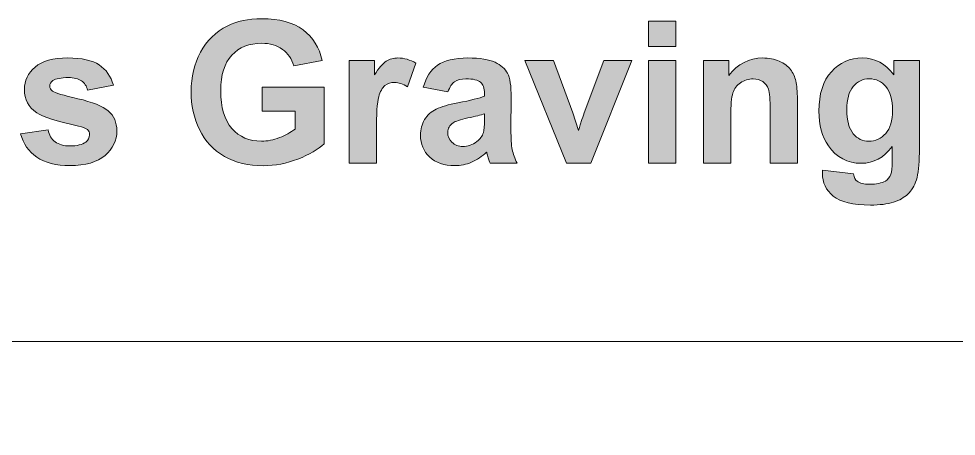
# Model space of a CAD drawing. Header units: millimetres. Extents: x 42 to 257, y -204 to -96.
# Drawn here: x 68.45 to 95.1, y -107.6 to -95.73 of the extents above; entities that cross this region are included whole.
import ezdxf

# ---------------------------------------------------------------- set-up
doc = ezdxf.new("R2010")
doc.units = ezdxf.units.MM
doc.header["$MEASUREMENT"] = 0
doc.layers.add('cut', color=7, linetype='Continuous', lineweight=0)
doc.layers.add('note', color=7, linetype='Continuous', lineweight=0)

# ---------------------------------------------------------------- blocks, each defined once
blk = doc.blocks.new('Block_1')
at = {"layer": 'note', "true_color": 0xff0000, "transparency": 33554687}
h = blk.add_hatch(color=1, dxfattribs=at)
h.dxf.hatch_style = 2
edge = h.paths.add_edge_path()
edge.add_spline(control_points=[(75.369, -98.355), (75.369, -98.355), (75.369, -97.674), (75.369, -97.674), (75.369, -97.674), (77.128, -97.674), (77.128, -97.674), (77.128, -97.674), (77.128, -99.284), (77.128, -99.284), (76.957, -99.449), (76.709, -99.595), (76.385, -99.721), (76.06, -99.846), (75.732, -99.909), (75.4, -99.909), (74.977, -99.909), (74.609, -99.821), (74.294, -99.643), (73.98, -99.466), (73.744, -99.213), (73.586, -98.883), (73.428, -98.553), (73.349, -98.194), (73.349, -97.807), (73.349, -97.386), (73.437, -97.012), (73.614, -96.685), (73.79, -96.358), (74.048, -96.107), (74.388, -95.932), (74.647, -95.798), (74.97, -95.731), (75.355, -95.731), (75.857, -95.731), (76.249, -95.836), (76.531, -96.047), (76.813, -96.257), (76.994, -96.548), (77.075, -96.919), (77.075, -96.919), (76.265, -97.071), (76.265, -97.071), (76.208, -96.872), (76.101, -96.716), (75.944, -96.601), (75.787, -96.486), (75.591, -96.429), (75.355, -96.429), (74.999, -96.429), (74.715, -96.542), (74.505, -96.768), (74.295, -96.994), (74.19, -97.329), (74.19, -97.773), (74.19, -98.253), (74.296, -98.613), (74.509, -98.852), (74.722, -99.092), (75.002, -99.212), (75.347, -99.212), (75.518, -99.212), (75.689, -99.179), (75.861, -99.112), (76.033, -99.045), (76.18, -98.963), (76.304, -98.868), (76.304, -98.868), (76.304, -98.355), (76.304, -98.355), (76.304, -98.355), (75.369, -98.355), (75.369, -98.355)], knot_values=[0, 0, 0, 0, 1, 1, 1, 2, 2, 2, 3, 3, 3, 4, 4, 4, 5, 5, 5, 6, 6, 6, 7, 7, 7, 8, 8, 8, 9, 9, 9, 10, 10, 10, 11, 11, 11, 12, 12, 12, 13, 13, 13, 14, 14, 14, 15, 15, 15, 16, 16, 16, 17, 17, 17, 18, 18, 18, 19, 19, 19, 20, 20, 20, 21, 21, 21, 22, 22, 22, 23, 23, 23, 24, 24, 24, 24], degree=3, periodic=0)
h = blk.add_hatch(color=1, dxfattribs=at)
h.dxf.hatch_style = 2
edge = h.paths.add_edge_path()
edge.add_spline(control_points=[(86.349, -99.841), (86.349, -99.841), (86.349, -96.914), (86.349, -96.914), (86.349, -96.914), (87.124, -96.914), (87.124, -96.914), (87.124, -96.914), (87.124, -99.841), (87.124, -99.841), (87.124, -99.841), (86.349, -99.841), (86.349, -99.841)], knot_values=[0, 0, 0, 0, 1, 1, 1, 2, 2, 2, 3, 3, 3, 4, 4, 4, 4], degree=3, periodic=0)
edge = h.paths.add_edge_path()
edge.add_spline(control_points=[(86.349, -96.517), (86.349, -96.517), (86.349, -95.8), (86.349, -95.8), (86.349, -95.8), (87.124, -95.8), (87.124, -95.8), (87.124, -95.8), (87.124, -96.517), (87.124, -96.517), (87.124, -96.517), (86.349, -96.517), (86.349, -96.517)], knot_values=[0, 0, 0, 0, 1, 1, 1, 2, 2, 2, 3, 3, 3, 4, 4, 4, 4], degree=3, periodic=0)
h = blk.add_hatch(color=1, dxfattribs=at)
h.dxf.hatch_style = 2
edge = h.paths.add_edge_path()
edge.add_spline(control_points=[(68.504, -99.005), (68.504, -99.005), (69.281, -98.887), (69.281, -98.887), (69.314, -99.038), (69.381, -99.152), (69.482, -99.23), (69.583, -99.308), (69.725, -99.347), (69.907, -99.347), (70.107, -99.347), (70.258, -99.311), (70.359, -99.237), (70.427, -99.186), (70.461, -99.117), (70.461, -99.03), (70.461, -98.972), (70.442, -98.923), (70.406, -98.884), (70.367, -98.847), (70.28, -98.814), (70.146, -98.782), (69.522, -98.644), (69.126, -98.519), (68.959, -98.405), (68.727, -98.247), (68.611, -98.027), (68.611, -97.746), (68.611, -97.492), (68.711, -97.279), (68.912, -97.107), (69.112, -96.934), (69.422, -96.847), (69.843, -96.847), (70.244, -96.847), (70.541, -96.913), (70.736, -97.043), (70.931, -97.174), (71.065, -97.367), (71.139, -97.622), (71.139, -97.622), (70.408, -97.757), (70.408, -97.757), (70.377, -97.643), (70.318, -97.556), (70.23, -97.495), (70.143, -97.434), (70.019, -97.404), (69.857, -97.404), (69.653, -97.404), (69.507, -97.433), (69.419, -97.49), (69.36, -97.53), (69.331, -97.582), (69.331, -97.647), (69.331, -97.702), (69.356, -97.749), (69.408, -97.787), (69.478, -97.839), (69.719, -97.911), (70.131, -98.005), (70.544, -98.099), (70.832, -98.214), (70.995, -98.35), (71.157, -98.487), (71.238, -98.679), (71.238, -98.926), (71.238, -99.194), (71.126, -99.424), (70.902, -99.617), (70.677, -99.81), (70.346, -99.907), (69.907, -99.907), (69.508, -99.907), (69.192, -99.826), (68.96, -99.664), (68.727, -99.503), (68.575, -99.283), (68.504, -99.005)], knot_values=[0, 0, 0, 0, 1, 1, 1, 2, 2, 2, 3, 3, 3, 4, 4, 4, 5, 5, 5, 6, 6, 6, 7, 7, 7, 8, 8, 8, 9, 9, 9, 10, 10, 10, 11, 11, 11, 12, 12, 12, 13, 13, 13, 14, 14, 14, 15, 15, 15, 16, 16, 16, 17, 17, 17, 18, 18, 18, 19, 19, 19, 20, 20, 20, 21, 21, 21, 22, 22, 22, 23, 23, 23, 24, 24, 24, 25, 25, 25, 26, 26, 26, 26], degree=3, periodic=0)
h = blk.add_hatch(color=1, dxfattribs=at)
h.dxf.hatch_style = 2
edge = h.paths.add_edge_path()
edge.add_spline(control_points=[(78.616, -99.841), (78.616, -99.841), (77.841, -99.841), (77.841, -99.841), (77.841, -99.841), (77.841, -96.914), (77.841, -96.914), (77.841, -96.914), (78.561, -96.914), (78.561, -96.914), (78.561, -96.914), (78.561, -97.33), (78.561, -97.33), (78.684, -97.133), (78.794, -97.004), (78.893, -96.941), (78.991, -96.879), (79.103, -96.847), (79.228, -96.847), (79.404, -96.847), (79.574, -96.896), (79.738, -96.994), (79.738, -96.994), (79.498, -97.669), (79.498, -97.669), (79.367, -97.584), (79.246, -97.542), (79.134, -97.542), (79.025, -97.542), (78.934, -97.572), (78.858, -97.632), (78.783, -97.691), (78.724, -97.799), (78.681, -97.955), (78.637, -98.112), (78.616, -98.439), (78.616, -98.937), (78.616, -98.937), (78.616, -99.841), (78.616, -99.841)], knot_values=[0, 0, 0, 0, 1, 1, 1, 2, 2, 2, 3, 3, 3, 4, 4, 4, 5, 5, 5, 6, 6, 6, 7, 7, 7, 8, 8, 8, 9, 9, 9, 10, 10, 10, 11, 11, 11, 12, 12, 12, 13, 13, 13, 13], degree=3, periodic=0)
h = blk.add_hatch(color=1, dxfattribs=at)
h.dxf.hatch_style = 2
edge = h.paths.add_edge_path()
edge.add_spline(control_points=[(81.686, -98.435), (81.587, -98.468), (81.43, -98.508), (81.215, -98.553), (81, -98.599), (80.859, -98.644), (80.793, -98.689), (80.692, -98.76), (80.642, -98.851), (80.642, -98.961), (80.642, -99.07), (80.682, -99.164), (80.763, -99.242), (80.844, -99.322), (80.946, -99.361), (81.072, -99.361), (81.211, -99.361), (81.344, -99.315), (81.471, -99.223), (81.565, -99.153), (81.626, -99.068), (81.656, -98.967), (81.676, -98.901), (81.686, -98.775), (81.686, -98.589), (81.686, -98.589), (81.686, -98.435), (81.686, -98.435)], knot_values=[0, 0, 0, 0, 1, 1, 1, 2, 2, 2, 3, 3, 3, 4, 4, 4, 5, 5, 5, 6, 6, 6, 7, 7, 7, 8, 8, 8, 9, 9, 9, 9], degree=3, periodic=0)
edge = h.paths.add_edge_path()
edge.add_spline(control_points=[(80.65, -97.807), (80.65, -97.807), (79.947, -97.68), (79.947, -97.68), (80.026, -97.397), (80.162, -97.187), (80.355, -97.051), (80.548, -96.915), (80.835, -96.847), (81.215, -96.847), (81.56, -96.847), (81.817, -96.888), (81.987, -96.97), (82.156, -97.052), (82.275, -97.156), (82.343, -97.282), (82.412, -97.407), (82.447, -97.638), (82.447, -97.975), (82.447, -97.975), (82.439, -98.879), (82.439, -98.879), (82.439, -99.136), (82.451, -99.326), (82.476, -99.448), (82.501, -99.57), (82.547, -99.701), (82.615, -99.841), (82.615, -99.841), (81.849, -99.841), (81.849, -99.841), (81.828, -99.789), (81.804, -99.713), (81.774, -99.612), (81.761, -99.566), (81.752, -99.536), (81.747, -99.521), (81.614, -99.65), (81.473, -99.746), (81.322, -99.81), (81.172, -99.874), (81.011, -99.907), (80.84, -99.907), (80.539, -99.907), (80.301, -99.825), (80.128, -99.661), (79.954, -99.498), (79.867, -99.291), (79.867, -99.041), (79.867, -98.876), (79.907, -98.728), (79.986, -98.599), (80.065, -98.469), (80.175, -98.37), (80.318, -98.301), (80.46, -98.232), (80.665, -98.172), (80.934, -98.121), (81.296, -98.053), (81.546, -97.989), (81.686, -97.931), (81.686, -97.931), (81.686, -97.853), (81.686, -97.853), (81.686, -97.705), (81.649, -97.598), (81.576, -97.535), (81.502, -97.472), (81.364, -97.44), (81.16, -97.44), (81.022, -97.44), (80.914, -97.467), (80.837, -97.521), (80.76, -97.576), (80.698, -97.671), (80.65, -97.807)], knot_values=[0, 0, 0, 0, 1, 1, 1, 2, 2, 2, 3, 3, 3, 4, 4, 4, 5, 5, 5, 6, 6, 6, 7, 7, 7, 8, 8, 8, 9, 9, 9, 10, 10, 10, 11, 11, 11, 12, 12, 12, 13, 13, 13, 14, 14, 14, 15, 15, 15, 16, 16, 16, 17, 17, 17, 18, 18, 18, 19, 19, 19, 20, 20, 20, 21, 21, 21, 22, 22, 22, 23, 23, 23, 24, 24, 24, 25, 25, 25, 25], degree=3, periodic=0)
h = blk.add_hatch(color=1, dxfattribs=at)
h.dxf.hatch_style = 2
edge = h.paths.add_edge_path()
edge.add_spline(control_points=[(84.015, -99.841), (84.015, -99.841), (82.835, -96.914), (82.835, -96.914), (82.835, -96.914), (83.648, -96.914), (83.648, -96.914), (83.648, -96.914), (84.2, -98.407), (84.2, -98.407), (84.2, -98.407), (84.36, -98.906), (84.36, -98.906), (84.402, -98.779), (84.428, -98.696), (84.439, -98.655), (84.465, -98.573), (84.493, -98.49), (84.522, -98.407), (84.522, -98.407), (85.079, -96.914), (85.079, -96.914), (85.079, -96.914), (85.875, -96.914), (85.875, -96.914), (85.875, -96.914), (84.712, -99.841), (84.712, -99.841), (84.712, -99.841), (84.015, -99.841), (84.015, -99.841)], knot_values=[0, 0, 0, 0, 1, 1, 1, 2, 2, 2, 3, 3, 3, 4, 4, 4, 5, 5, 5, 6, 6, 6, 7, 7, 7, 8, 8, 8, 9, 9, 9, 10, 10, 10, 10], degree=3, periodic=0)
h = blk.add_hatch(color=1, dxfattribs=at)
h.dxf.hatch_style = 2
edge = h.paths.add_edge_path()
edge.add_spline(control_points=[(90.58, -99.841), (90.58, -99.841), (89.806, -99.841), (89.806, -99.841), (89.806, -99.841), (89.806, -98.347), (89.806, -98.347), (89.806, -98.031), (89.789, -97.826), (89.756, -97.734), (89.723, -97.641), (89.669, -97.569), (89.595, -97.517), (89.52, -97.466), (89.431, -97.44), (89.326, -97.44), (89.192, -97.44), (89.071, -97.477), (88.965, -97.55), (88.858, -97.624), (88.785, -97.721), (88.746, -97.842), (88.706, -97.964), (88.687, -98.188), (88.687, -98.515), (88.687, -98.515), (88.687, -99.841), (88.687, -99.841), (88.687, -99.841), (87.912, -99.841), (87.912, -99.841), (87.912, -99.841), (87.912, -96.914), (87.912, -96.914), (87.912, -96.914), (88.631, -96.914), (88.631, -96.914), (88.631, -96.914), (88.631, -97.344), (88.631, -97.344), (88.887, -97.013), (89.208, -96.847), (89.596, -96.847), (89.767, -96.847), (89.923, -96.878), (90.065, -96.94), (90.206, -97.001), (90.313, -97.08), (90.386, -97.175), (90.458, -97.271), (90.509, -97.379), (90.537, -97.501), (90.566, -97.622), (90.58, -97.796), (90.58, -98.022), (90.58, -98.022), (90.58, -99.841), (90.58, -99.841)], knot_values=[0, 0, 0, 0, 1, 1, 1, 2, 2, 2, 3, 3, 3, 4, 4, 4, 5, 5, 5, 6, 6, 6, 7, 7, 7, 8, 8, 8, 9, 9, 9, 10, 10, 10, 11, 11, 11, 12, 12, 12, 13, 13, 13, 14, 14, 14, 15, 15, 15, 16, 16, 16, 17, 17, 17, 18, 18, 18, 19, 19, 19, 19], degree=3, periodic=0)
h = blk.add_hatch(color=1, dxfattribs=at)
h.dxf.hatch_style = 2
edge = h.paths.add_edge_path()
edge.add_spline(control_points=[(91.986, -98.316), (91.986, -98.627), (92.046, -98.854), (92.166, -98.999), (92.286, -99.143), (92.435, -99.215), (92.611, -99.215), (92.8, -99.215), (92.96, -99.141), (93.091, -98.993), (93.221, -98.845), (93.286, -98.626), (93.286, -98.336), (93.286, -98.033), (93.224, -97.808), (93.099, -97.66), (92.974, -97.514), (92.816, -97.44), (92.625, -97.44), (92.439, -97.44), (92.286, -97.512), (92.166, -97.656), (92.046, -97.801), (91.986, -98.021), (91.986, -98.316)], knot_values=[0, 0, 0, 0, 1, 1, 1, 2, 2, 2, 3, 3, 3, 4, 4, 4, 5, 5, 5, 6, 6, 6, 7, 7, 7, 8, 8, 8, 8], degree=3, periodic=0)
edge = h.paths.add_edge_path()
edge.add_spline(control_points=[(91.294, -100.033), (91.294, -100.033), (92.179, -100.141), (92.179, -100.141), (92.193, -100.244), (92.227, -100.315), (92.28, -100.353), (92.354, -100.408), (92.47, -100.436), (92.628, -100.436), (92.83, -100.436), (92.981, -100.406), (93.083, -100.345), (93.15, -100.304), (93.202, -100.239), (93.237, -100.149), (93.261, -100.085), (93.273, -99.966), (93.273, -99.794), (93.273, -99.794), (93.273, -99.367), (93.273, -99.367), (93.041, -99.683), (92.749, -99.841), (92.396, -99.841), (92.003, -99.841), (91.692, -99.674), (91.462, -99.342), (91.282, -99.079), (91.192, -98.752), (91.192, -98.361), (91.192, -97.87), (91.31, -97.495), (91.546, -97.236), (91.782, -96.977), (92.076, -96.847), (92.427, -96.847), (92.788, -96.847), (93.087, -97.006), (93.322, -97.324), (93.322, -97.324), (93.322, -96.914), (93.322, -96.914), (93.322, -96.914), (94.047, -96.914), (94.047, -96.914), (94.047, -96.914), (94.047, -99.54), (94.047, -99.54), (94.047, -99.886), (94.019, -100.144), (93.962, -100.315), (93.905, -100.485), (93.825, -100.619), (93.722, -100.717), (93.619, -100.814), (93.482, -100.891), (93.31, -100.946), (93.138, -101.001), (92.921, -101.028), (92.658, -101.028), (92.162, -101.028), (91.81, -100.943), (91.602, -100.773), (91.395, -100.603), (91.291, -100.388), (91.291, -100.127), (91.291, -100.101), (91.292, -100.07), (91.294, -100.033)], knot_values=[0, 0, 0, 0, 1, 1, 1, 2, 2, 2, 3, 3, 3, 4, 4, 4, 5, 5, 5, 6, 6, 6, 7, 7, 7, 8, 8, 8, 9, 9, 9, 10, 10, 10, 11, 11, 11, 12, 12, 12, 13, 13, 13, 14, 14, 14, 15, 15, 15, 16, 16, 16, 17, 17, 17, 18, 18, 18, 19, 19, 19, 20, 20, 20, 21, 21, 21, 22, 22, 22, 23, 23, 23, 23], degree=3, periodic=0)
at = {"layer": 'note'}
for points, knots in [([(75.369, -98.355), (75.369, -98.355), (75.369, -97.674), (75.369, -97.674), (75.369, -97.674), (77.128, -97.674), (77.128, -97.674), (77.128, -97.674), (77.128, -99.284), (77.128, -99.284), (76.957, -99.449), (76.709, -99.595), (76.385, -99.721), (76.06, -99.846), (75.732, -99.909), (75.4, -99.909), (74.977, -99.909), (74.609, -99.821), (74.294, -99.643), (73.98, -99.466), (73.744, -99.213), (73.586, -98.883), (73.428, -98.553), (73.349, -98.194), (73.349, -97.807), (73.349, -97.386), (73.437, -97.012), (73.614, -96.685), (73.79, -96.358), (74.048, -96.107), (74.388, -95.932), (74.647, -95.798), (74.97, -95.731), (75.355, -95.731), (75.857, -95.731), (76.249, -95.836), (76.531, -96.047), (76.813, -96.257), (76.994, -96.548), (77.075, -96.919), (77.075, -96.919), (76.265, -97.071), (76.265, -97.071), (76.208, -96.872), (76.101, -96.716), (75.944, -96.601), (75.787, -96.486), (75.591, -96.429), (75.355, -96.429), (74.999, -96.429), (74.715, -96.542), (74.505, -96.768), (74.295, -96.994), (74.19, -97.329), (74.19, -97.773), (74.19, -98.253), (74.296, -98.613), (74.509, -98.852), (74.722, -99.092), (75.002, -99.212), (75.347, -99.212), (75.518, -99.212), (75.689, -99.179), (75.861, -99.112), (76.033, -99.045), (76.18, -98.963), (76.304, -98.868), (76.304, -98.868), (76.304, -98.355), (76.304, -98.355), (76.304, -98.355), (75.369, -98.355), (75.369, -98.355)], [0, 0, 0, 0, 1, 1, 1, 2, 2, 2, 3, 3, 3, 4, 4, 4, 5, 5, 5, 6, 6, 6, 7, 7, 7, 8, 8, 8, 9, 9, 9, 10, 10, 10, 11, 11, 11, 12, 12, 12, 13, 13, 13, 14, 14, 14, 15, 15, 15, 16, 16, 16, 17, 17, 17, 18, 18, 18, 19, 19, 19, 20, 20, 20, 21, 21, 21, 22, 22, 22, 23, 23, 23, 24, 24, 24, 24]), ([(86.349, -96.517), (86.349, -96.517), (86.349, -95.8), (86.349, -95.8), (86.349, -95.8), (87.124, -95.8), (87.124, -95.8), (87.124, -95.8), (87.124, -96.517), (87.124, -96.517), (87.124, -96.517), (86.349, -96.517), (86.349, -96.517)], [0, 0, 0, 0, 1, 1, 1, 2, 2, 2, 3, 3, 3, 4, 4, 4, 4]), ([(68.504, -99.005), (68.504, -99.005), (69.281, -98.887), (69.281, -98.887), (69.314, -99.038), (69.381, -99.152), (69.482, -99.23), (69.583, -99.308), (69.725, -99.347), (69.907, -99.347), (70.107, -99.347), (70.258, -99.311), (70.359, -99.237), (70.427, -99.186), (70.461, -99.117), (70.461, -99.03), (70.461, -98.972), (70.442, -98.923), (70.406, -98.884), (70.367, -98.847), (70.28, -98.814), (70.146, -98.782), (69.522, -98.644), (69.126, -98.519), (68.959, -98.405), (68.727, -98.247), (68.611, -98.027), (68.611, -97.746), (68.611, -97.492), (68.711, -97.279), (68.912, -97.107), (69.112, -96.934), (69.422, -96.847), (69.843, -96.847), (70.244, -96.847), (70.541, -96.913), (70.736, -97.043), (70.931, -97.174), (71.065, -97.367), (71.139, -97.622), (71.139, -97.622), (70.408, -97.757), (70.408, -97.757), (70.377, -97.643), (70.318, -97.556), (70.23, -97.495), (70.143, -97.434), (70.019, -97.404), (69.857, -97.404), (69.653, -97.404), (69.507, -97.433), (69.419, -97.49), (69.36, -97.53), (69.331, -97.582), (69.331, -97.647), (69.331, -97.702), (69.356, -97.749), (69.408, -97.787), (69.478, -97.839), (69.719, -97.911), (70.131, -98.005), (70.544, -98.099), (70.832, -98.214), (70.995, -98.35), (71.157, -98.487), (71.238, -98.679), (71.238, -98.926), (71.238, -99.194), (71.126, -99.424), (70.902, -99.617), (70.677, -99.81), (70.346, -99.907), (69.907, -99.907), (69.508, -99.907), (69.192, -99.826), (68.96, -99.664), (68.727, -99.503), (68.575, -99.283), (68.504, -99.005)], [0, 0, 0, 0, 1, 1, 1, 2, 2, 2, 3, 3, 3, 4, 4, 4, 5, 5, 5, 6, 6, 6, 7, 7, 7, 8, 8, 8, 9, 9, 9, 10, 10, 10, 11, 11, 11, 12, 12, 12, 13, 13, 13, 14, 14, 14, 15, 15, 15, 16, 16, 16, 17, 17, 17, 18, 18, 18, 19, 19, 19, 20, 20, 20, 21, 21, 21, 22, 22, 22, 23, 23, 23, 24, 24, 24, 25, 25, 25, 26, 26, 26, 26]), ([(78.616, -99.841), (78.616, -99.841), (77.841, -99.841), (77.841, -99.841), (77.841, -99.841), (77.841, -96.914), (77.841, -96.914), (77.841, -96.914), (78.561, -96.914), (78.561, -96.914), (78.561, -96.914), (78.561, -97.33), (78.561, -97.33), (78.684, -97.133), (78.794, -97.004), (78.893, -96.941), (78.991, -96.879), (79.103, -96.847), (79.228, -96.847), (79.404, -96.847), (79.574, -96.896), (79.738, -96.994), (79.738, -96.994), (79.498, -97.669), (79.498, -97.669), (79.367, -97.584), (79.246, -97.542), (79.134, -97.542), (79.025, -97.542), (78.934, -97.572), (78.858, -97.632), (78.783, -97.691), (78.724, -97.799), (78.681, -97.955), (78.637, -98.112), (78.616, -98.439), (78.616, -98.937), (78.616, -98.937), (78.616, -99.841), (78.616, -99.841)], [0, 0, 0, 0, 1, 1, 1, 2, 2, 2, 3, 3, 3, 4, 4, 4, 5, 5, 5, 6, 6, 6, 7, 7, 7, 8, 8, 8, 9, 9, 9, 10, 10, 10, 11, 11, 11, 12, 12, 12, 13, 13, 13, 13]), ([(80.65, -97.807), (80.65, -97.807), (79.947, -97.68), (79.947, -97.68), (80.026, -97.397), (80.162, -97.187), (80.355, -97.051), (80.548, -96.915), (80.835, -96.847), (81.215, -96.847), (81.56, -96.847), (81.817, -96.888), (81.987, -96.97), (82.156, -97.052), (82.275, -97.156), (82.343, -97.282), (82.412, -97.407), (82.447, -97.638), (82.447, -97.975), (82.447, -97.975), (82.439, -98.879), (82.439, -98.879), (82.439, -99.136), (82.451, -99.326), (82.476, -99.448), (82.501, -99.57), (82.547, -99.701), (82.615, -99.841), (82.615, -99.841), (81.849, -99.841), (81.849, -99.841), (81.828, -99.789), (81.804, -99.713), (81.774, -99.612), (81.761, -99.566), (81.752, -99.536), (81.747, -99.521), (81.614, -99.65), (81.473, -99.746), (81.322, -99.81), (81.172, -99.874), (81.011, -99.907), (80.84, -99.907), (80.539, -99.907), (80.301, -99.825), (80.128, -99.661), (79.954, -99.498), (79.867, -99.291), (79.867, -99.041), (79.867, -98.876), (79.907, -98.728), (79.986, -98.599), (80.065, -98.469), (80.175, -98.37), (80.318, -98.301), (80.46, -98.232), (80.665, -98.172), (80.934, -98.121), (81.296, -98.053), (81.546, -97.989), (81.686, -97.931), (81.686, -97.931), (81.686, -97.853), (81.686, -97.853), (81.686, -97.705), (81.649, -97.598), (81.576, -97.535), (81.502, -97.472), (81.364, -97.44), (81.16, -97.44), (81.022, -97.44), (80.914, -97.467), (80.837, -97.521), (80.76, -97.576), (80.698, -97.671), (80.65, -97.807)], [0, 0, 0, 0, 1, 1, 1, 2, 2, 2, 3, 3, 3, 4, 4, 4, 5, 5, 5, 6, 6, 6, 7, 7, 7, 8, 8, 8, 9, 9, 9, 10, 10, 10, 11, 11, 11, 12, 12, 12, 13, 13, 13, 14, 14, 14, 15, 15, 15, 16, 16, 16, 17, 17, 17, 18, 18, 18, 19, 19, 19, 20, 20, 20, 21, 21, 21, 22, 22, 22, 23, 23, 23, 24, 24, 24, 25, 25, 25, 25]), ([(84.015, -99.841), (84.015, -99.841), (82.835, -96.914), (82.835, -96.914), (82.835, -96.914), (83.648, -96.914), (83.648, -96.914), (83.648, -96.914), (84.2, -98.407), (84.2, -98.407), (84.2, -98.407), (84.36, -98.906), (84.36, -98.906), (84.402, -98.779), (84.428, -98.696), (84.439, -98.655), (84.465, -98.573), (84.493, -98.49), (84.522, -98.407), (84.522, -98.407), (85.079, -96.914), (85.079, -96.914), (85.079, -96.914), (85.875, -96.914), (85.875, -96.914), (85.875, -96.914), (84.712, -99.841), (84.712, -99.841), (84.712, -99.841), (84.015, -99.841), (84.015, -99.841)], [0, 0, 0, 0, 1, 1, 1, 2, 2, 2, 3, 3, 3, 4, 4, 4, 5, 5, 5, 6, 6, 6, 7, 7, 7, 8, 8, 8, 9, 9, 9, 10, 10, 10, 10]), ([(86.349, -99.841), (86.349, -99.841), (86.349, -96.914), (86.349, -96.914), (86.349, -96.914), (87.124, -96.914), (87.124, -96.914), (87.124, -96.914), (87.124, -99.841), (87.124, -99.841), (87.124, -99.841), (86.349, -99.841), (86.349, -99.841)], [0, 0, 0, 0, 1, 1, 1, 2, 2, 2, 3, 3, 3, 4, 4, 4, 4]), ([(90.58, -99.841), (90.58, -99.841), (89.806, -99.841), (89.806, -99.841), (89.806, -99.841), (89.806, -98.347), (89.806, -98.347), (89.806, -98.031), (89.789, -97.826), (89.756, -97.734), (89.723, -97.641), (89.669, -97.569), (89.595, -97.517), (89.52, -97.466), (89.431, -97.44), (89.326, -97.44), (89.192, -97.44), (89.071, -97.477), (88.965, -97.55), (88.858, -97.624), (88.785, -97.721), (88.746, -97.842), (88.706, -97.964), (88.687, -98.188), (88.687, -98.515), (88.687, -98.515), (88.687, -99.841), (88.687, -99.841), (88.687, -99.841), (87.912, -99.841), (87.912, -99.841), (87.912, -99.841), (87.912, -96.914), (87.912, -96.914), (87.912, -96.914), (88.631, -96.914), (88.631, -96.914), (88.631, -96.914), (88.631, -97.344), (88.631, -97.344), (88.887, -97.013), (89.208, -96.847), (89.596, -96.847), (89.767, -96.847), (89.923, -96.878), (90.065, -96.94), (90.206, -97.001), (90.313, -97.08), (90.386, -97.175), (90.458, -97.271), (90.509, -97.379), (90.537, -97.501), (90.566, -97.622), (90.58, -97.796), (90.58, -98.022), (90.58, -98.022), (90.58, -99.841), (90.58, -99.841)], [0, 0, 0, 0, 1, 1, 1, 2, 2, 2, 3, 3, 3, 4, 4, 4, 5, 5, 5, 6, 6, 6, 7, 7, 7, 8, 8, 8, 9, 9, 9, 10, 10, 10, 11, 11, 11, 12, 12, 12, 13, 13, 13, 14, 14, 14, 15, 15, 15, 16, 16, 16, 17, 17, 17, 18, 18, 18, 19, 19, 19, 19]), ([(91.294, -100.033), (91.294, -100.033), (92.179, -100.141), (92.179, -100.141), (92.193, -100.244), (92.227, -100.315), (92.28, -100.353), (92.354, -100.408), (92.47, -100.436), (92.628, -100.436), (92.83, -100.436), (92.981, -100.406), (93.083, -100.345), (93.15, -100.304), (93.202, -100.239), (93.237, -100.149), (93.261, -100.085), (93.273, -99.966), (93.273, -99.794), (93.273, -99.794), (93.273, -99.367), (93.273, -99.367), (93.041, -99.683), (92.749, -99.841), (92.396, -99.841), (92.003, -99.841), (91.692, -99.674), (91.462, -99.342), (91.282, -99.079), (91.192, -98.752), (91.192, -98.361), (91.192, -97.87), (91.31, -97.495), (91.546, -97.236), (91.782, -96.977), (92.076, -96.847), (92.427, -96.847), (92.788, -96.847), (93.087, -97.006), (93.322, -97.324), (93.322, -97.324), (93.322, -96.914), (93.322, -96.914), (93.322, -96.914), (94.047, -96.914), (94.047, -96.914), (94.047, -96.914), (94.047, -99.54), (94.047, -99.54), (94.047, -99.886), (94.019, -100.144), (93.962, -100.315), (93.905, -100.485), (93.825, -100.619), (93.722, -100.717), (93.619, -100.814), (93.482, -100.891), (93.31, -100.946), (93.138, -101.001), (92.921, -101.028), (92.658, -101.028), (92.162, -101.028), (91.81, -100.943), (91.602, -100.773), (91.395, -100.603), (91.291, -100.388), (91.291, -100.127), (91.291, -100.101), (91.292, -100.07), (91.294, -100.033)], [0, 0, 0, 0, 1, 1, 1, 2, 2, 2, 3, 3, 3, 4, 4, 4, 5, 5, 5, 6, 6, 6, 7, 7, 7, 8, 8, 8, 9, 9, 9, 10, 10, 10, 11, 11, 11, 12, 12, 12, 13, 13, 13, 14, 14, 14, 15, 15, 15, 16, 16, 16, 17, 17, 17, 18, 18, 18, 19, 19, 19, 20, 20, 20, 21, 21, 21, 22, 22, 22, 23, 23, 23, 23]), ([(91.986, -98.316), (91.986, -98.627), (92.046, -98.854), (92.166, -98.999), (92.286, -99.143), (92.435, -99.215), (92.611, -99.215), (92.8, -99.215), (92.96, -99.141), (93.091, -98.993), (93.221, -98.845), (93.286, -98.626), (93.286, -98.336), (93.286, -98.033), (93.224, -97.808), (93.099, -97.66), (92.974, -97.514), (92.816, -97.44), (92.625, -97.44), (92.439, -97.44), (92.286, -97.512), (92.166, -97.656), (92.046, -97.801), (91.986, -98.021), (91.986, -98.316)], [0, 0, 0, 0, 1, 1, 1, 2, 2, 2, 3, 3, 3, 4, 4, 4, 5, 5, 5, 6, 6, 6, 7, 7, 7, 8, 8, 8, 8]), ([(81.686, -98.435), (81.587, -98.468), (81.43, -98.508), (81.215, -98.553), (81, -98.599), (80.859, -98.644), (80.793, -98.689), (80.692, -98.76), (80.642, -98.851), (80.642, -98.961), (80.642, -99.07), (80.682, -99.164), (80.763, -99.242), (80.844, -99.322), (80.946, -99.361), (81.072, -99.361), (81.211, -99.361), (81.344, -99.315), (81.471, -99.223), (81.565, -99.153), (81.626, -99.068), (81.656, -98.967), (81.676, -98.901), (81.686, -98.775), (81.686, -98.589), (81.686, -98.589), (81.686, -98.435), (81.686, -98.435)], [0, 0, 0, 0, 1, 1, 1, 2, 2, 2, 3, 3, 3, 4, 4, 4, 5, 5, 5, 6, 6, 6, 7, 7, 7, 8, 8, 8, 9, 9, 9, 9])]:
    blk.add_open_spline(points, degree=3, knots=knots, dxfattribs=at)

msp = doc.modelspace()

# ---------------------------------------------------------------- linework, layer by layer
at = {"layer": 'cut', "color": 18, "lineweight": 9, "true_color": 0x000000}
msp.add_open_spline([(45.291, -166.096), (45.291, -166.096), (64.301, -169.401), (64.301, -169.401), (64.501, -169.436), (64.704, -169.45), (64.906, -169.444), (64.906, -169.444), (75.032, -169.137), (75.032, -169.137), (75.431, -169.124), (75.828, -169.192), (76.2, -169.335), (76.2, -169.335), (94.738, -176.461), (94.738, -176.461), (95.467, -176.741), (96.058, -177.295), (96.385, -178.003), (96.385, -178.003), (105.119, -196.905), (105.119, -196.905), (105.234, -197.203), (105.485, -197.428), (105.793, -197.51), (105.793, -197.51), (128.184, -203.51), (128.184, -203.51), (128.184, -203.51), (171.747, -203.51), (171.747, -203.51), (171.747, -203.51), (194.12, -197.532), (194.12, -197.532), (194.428, -197.45), (194.678, -197.225), (194.794, -196.928), (194.794, -196.928), (203.527, -178.004), (203.527, -178.004), (203.855, -177.295), (204.446, -176.741), (205.175, -176.461), (205.175, -176.461), (223.721, -169.335), (223.721, -169.335), (224.093, -169.192), (224.489, -169.124), (224.888, -169.136), (224.888, -169.136), (235.014, -169.443), (235.014, -169.443), (235.216, -169.449), (235.419, -169.435), (235.619, -169.4), (235.619, -169.4), (254.655, -166.091), (254.655, -166.091), (256.288, -165.803), (257.378, -164.246), (257.089, -162.614), (257.089, -162.614), (247.316, -107.386), (247.316, -107.386), (247.063, -105.953), (245.817, -104.909), (244.362, -104.909), (244.362, -104.909), (202.713, -104.909), (202.713, -104.909), (202.713, -104.909), (184.757, -108.09), (184.757, -108.09), (184.426, -108.149), (184.148, -108.369), (184.014, -108.677), (184.014, -108.677), (183.184, -110.586), (183.184, -110.586), (183.051, -110.893), (182.772, -111.113), (182.442, -111.172), (182.442, -111.172), (168.74, -113.614), (168.74, -113.614), (168.195, -113.711), (167.676, -113.347), (167.58, -112.803), (167.58, -112.803), (164.84, -97.263), (164.84, -97.263), (164.744, -96.719), (164.226, -96.356), (163.682, -96.452), (163.682, -96.452), (124.255, -103.348), (124.255, -103.348), (124.255, -103.348), (125.271, -109.11), (125.271, -109.11), (125.415, -109.926), (124.87, -110.704), (124.055, -110.848), (124.055, -110.848), (117.161, -112.063), (117.161, -112.063), (116.345, -112.207), (115.567, -111.662), (115.423, -110.846), (115.423, -110.846), (114.376, -104.909), (114.376, -104.909), (114.376, -104.909), (55.549, -104.909), (55.549, -104.909), (54.093, -104.909), (52.847, -105.954), (52.594, -107.388), (52.594, -107.388), (42.857, -162.621), (42.857, -162.621), (42.569, -164.253), (43.659, -165.809), (45.291, -166.096)], degree=3, knots=[0, 0, 0, 0, 1, 1, 1, 2, 2, 2, 3, 3, 3, 4, 4, 4, 5, 5, 5, 6, 6, 6, 7, 7, 7, 8, 8, 8, 9, 9, 9, 10, 10, 10, 11, 11, 11, 12, 12, 12, 13, 13, 13, 14, 14, 14, 15, 15, 15, 16, 16, 16, 17, 17, 17, 18, 18, 18, 19, 19, 19, 20, 20, 20, 21, 21, 21, 22, 22, 22, 23, 23, 23, 24, 24, 24, 25, 25, 25, 26, 26, 26, 27, 27, 27, 28, 28, 28, 29, 29, 29, 30, 30, 30, 31, 31, 31, 32, 32, 32, 33, 33, 33, 34, 34, 34, 35, 35, 35, 36, 36, 36, 37, 37, 37, 38, 38, 38, 39, 39, 39, 40, 40, 40, 41, 41, 41, 41], dxfattribs=at)

# ---------------------------------------------------------------- block references
at = {"layer": 'note'}
msp.add_blockref('Block_1', (0, 0), dxfattribs=at)

doc.saveas('drawing.dxf')
